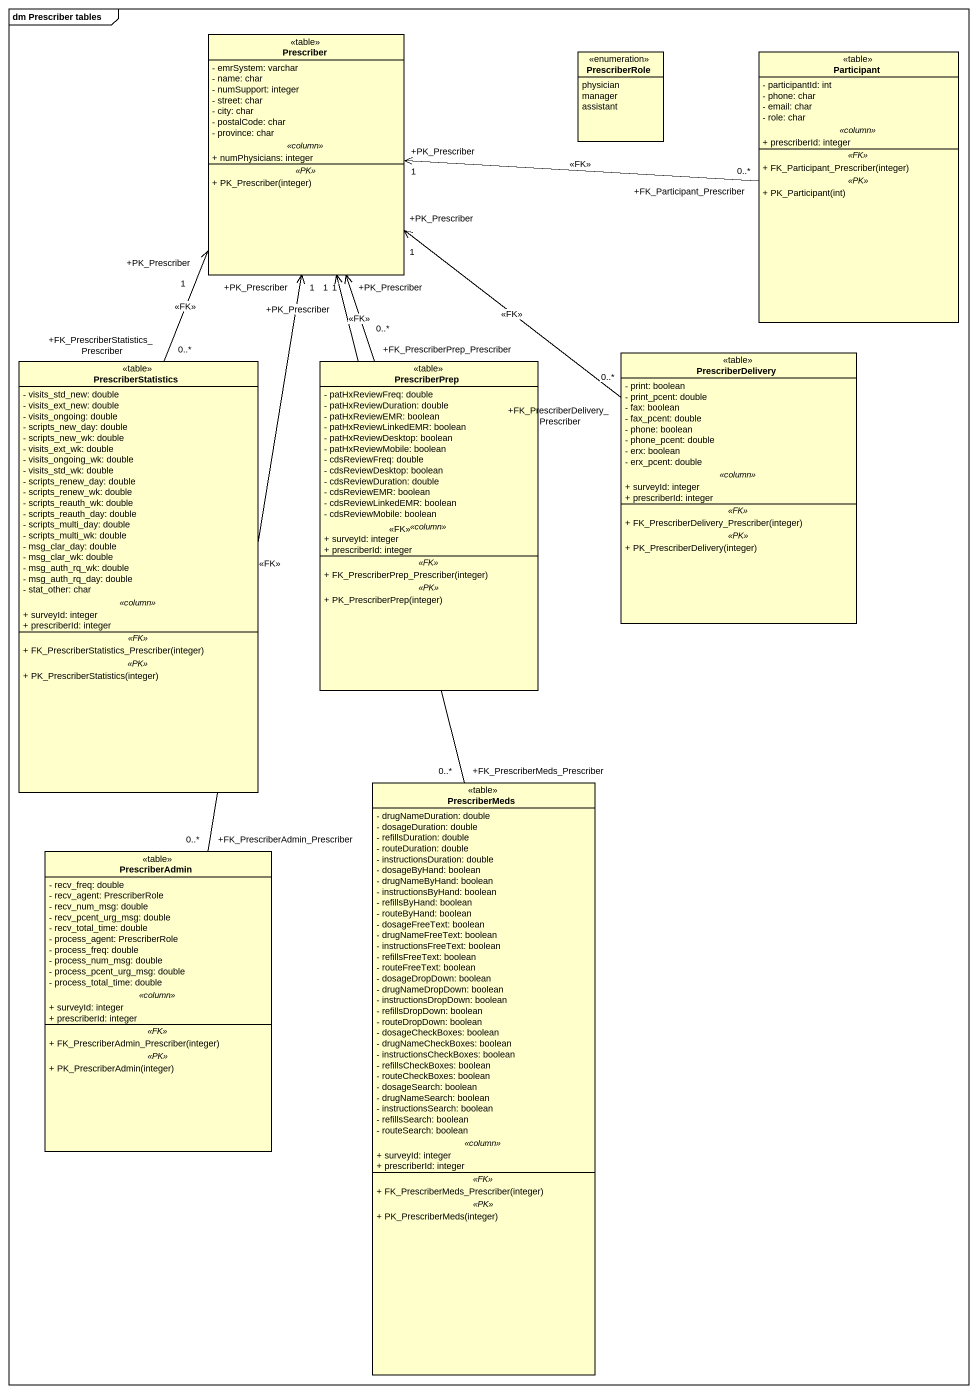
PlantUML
@startuml
mainframe dm Prescriber tables
hide circle
hide empty members
skinparam classAttributeIconSize 0
class Prescriber <<table>> {
  - emrSystem: varchar
  - name: char
  - numSupport: integer
  - street: char
  - city: char
  - postalCode: char
  - province: char
  .. <<column>> ..
  + numPhysicians: integer
  .. <<PK>> ..
  + PK_Prescriber(integer)
}
enum PrescriberRole {
  physician
  manager
  assistant
}
class "Participant" as Participant_ <<table>> {
  - participantId: int
  - phone: char
  - email: char
  - role: char
  .. <<column>> ..
  + prescriberId: integer
  .. <<FK>> ..
  + FK_Participant_Prescriber(integer)
  .. <<PK>> ..
  + PK_Participant(int)
}
class PrescriberDelivery <<table>> {
  - print: boolean
  - print_pcent: double
  - fax: boolean
  - fax_pcent: double
  - phone: boolean
  - phone_pcent: double
  - erx: boolean
  - erx_pcent: double
  .. <<column>> ..
  + surveyId: integer
  + prescriberId: integer
  .. <<FK>> ..
  + FK_PrescriberDelivery_Prescriber(integer)
  .. <<PK>> ..
  + PK_PrescriberDelivery(integer)
}
class PrescriberStatistics <<table>> {
  - visits_std_new: double
  - visits_ext_new: double
  - visits_ongoing: double
  - scripts_new_day: double
  - scripts_new_wk: double
  - visits_ext_wk: double
  - visits_ongoing_wk: double
  - visits_std_wk: double
  - scripts_renew_day: double
  - scripts_renew_wk: double
  - scripts_reauth_wk: double
  - scripts_reauth_day: double
  - scripts_multi_day: double
  - scripts_multi_wk: double
  - msg_clar_day: double
  - msg_clar_wk: double
  - msg_auth_rq_wk: double
  - msg_auth_rq_day: double
  - stat_other: char
  .. <<column>> ..
  + surveyId: integer
  + prescriberId: integer
  .. <<FK>> ..
  + FK_PrescriberStatistics_Prescriber(integer)
  .. <<PK>> ..
  + PK_PrescriberStatistics(integer)
}
class PrescriberPrep <<table>> {
  - patHxReviewFreq: double
  - patHxReviewDuration: double
  - patHxReviewEMR: boolean
  - patHxReviewLinkedEMR: boolean
  - patHxReviewDesktop: boolean
  - patHxReviewMobile: boolean
  - cdsReviewFreq: double
  - cdsReviewDesktop: boolean
  - cdsReviewDuration: double
  - cdsReviewEMR: boolean
  - cdsReviewLinkedEMR: boolean
  - cdsReviewMobile: boolean
  .. <<column>> ..
  + surveyId: integer
  + prescriberId: integer
  .. <<FK>> ..
  + FK_PrescriberPrep_Prescriber(integer)
  .. <<PK>> ..
  + PK_PrescriberPrep(integer)
}
class PrescriberMeds <<table>> {
  - drugNameDuration: double
  - dosageDuration: double
  - refillsDuration: double
  - routeDuration: double
  - instructionsDuration: double
  - dosageByHand: boolean
  - drugNameByHand: boolean
  - instructionsByHand: boolean
  - refillsByHand: boolean
  - routeByHand: boolean
  - dosageFreeText: boolean
  - drugNameFreeText: boolean
  - instructionsFreeText: boolean
  - refillsFreeText: boolean
  - routeFreeText: boolean
  - dosageDropDown: boolean
  - drugNameDropDown: boolean
  - instructionsDropDown: boolean
  - refillsDropDown: boolean
  - routeDropDown: boolean
  - dosageCheckBoxes: boolean
  - drugNameCheckBoxes: boolean
  - instructionsCheckBoxes: boolean
  - refillsCheckBoxes: boolean
  - routeCheckBoxes: boolean
  - dosageSearch: boolean
  - drugNameSearch: boolean
  - instructionsSearch: boolean
  - refillsSearch: boolean
  - routeSearch: boolean
  .. <<column>> ..
  + surveyId: integer
  + prescriberId: integer
  .. <<FK>> ..
  + FK_PrescriberMeds_Prescriber(integer)
  .. <<PK>> ..
  + PK_PrescriberMeds(integer)
}
class PrescriberAdmin <<table>> {
  - recv_freq: double
  - recv_agent: PrescriberRole
  - recv_num_msg: double
  - recv_pcent_urg_msg: double
  - recv_total_time: double
  - process_agent: PrescriberRole
  - process_freq: double
  - process_num_msg: double
  - process_pcent_urg_msg: double
  - process_total_time: double
  .. <<column>> ..
  + surveyId: integer
  + prescriberId: integer
  .. <<FK>> ..
  + FK_PrescriberAdmin_Prescriber(integer)
  .. <<PK>> ..
  + PK_PrescriberAdmin(integer)
}
Participant_ "+FK_Participant_Prescriber\n0..*" -left-> "+PK_Prescriber\n1" Prescriber : <<FK>>
PrescriberDelivery "+FK_PrescriberDelivery_Prescriber\n0..*" -up-> "+PK_Prescriber\n1" Prescriber : <<FK>>
PrescriberStatistics "+FK_PrescriberStatistics_Prescriber\n0..*" -up-> "+PK_Prescriber\n1" Prescriber : <<FK>>
PrescriberPrep "+FK_PrescriberPrep_Prescriber\n0..*" -up-> "+PK_Prescriber\n1" Prescriber : <<FK>>
PrescriberMeds "+FK_PrescriberMeds_Prescriber\n0..*" -up-> "+PK_Prescriber\n1" Prescriber : <<FK>>
PrescriberAdmin "+FK_PrescriberAdmin_Prescriber\n0..*" -up-> "+PK_Prescriber\n1" Prescriber : <<FK>>
@enduml
